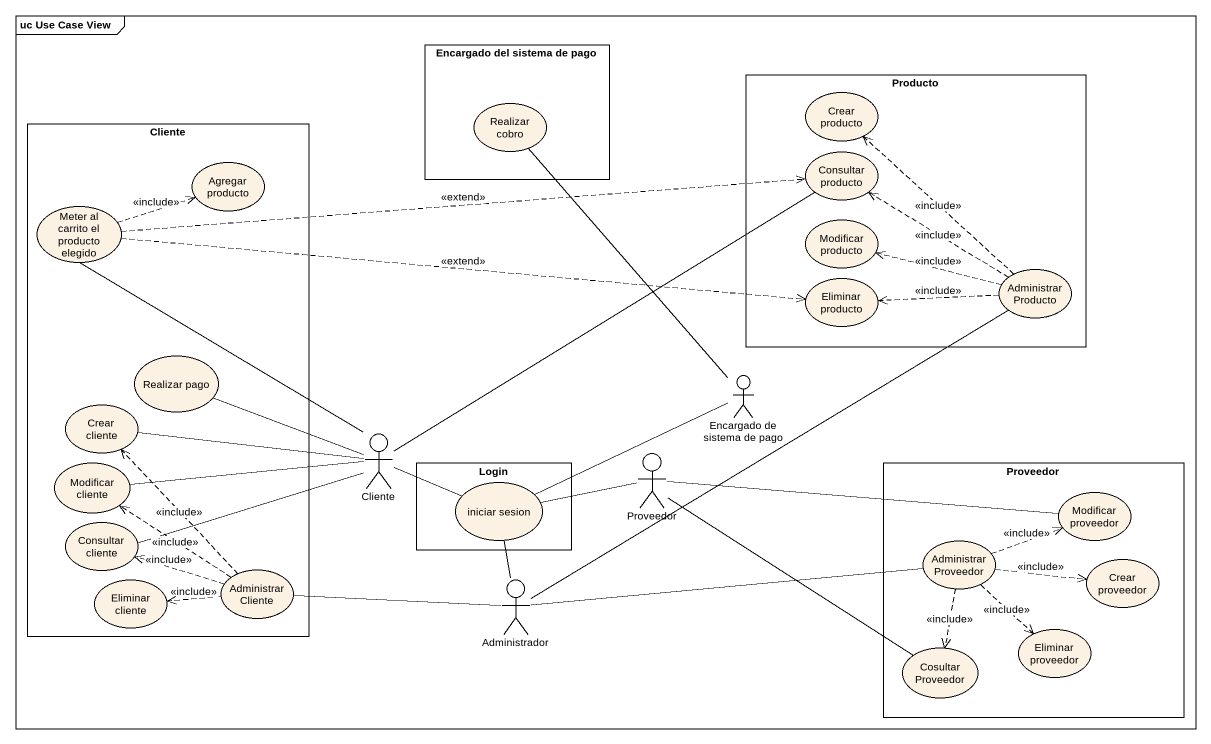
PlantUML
@startuml
mainframe uc Use Case View
rectangle "Encargado del sistema de pago" as Encargado_del_sistema_de {
  usecase "Realizar cobro" as Realizar_cobro
}
rectangle Producto {
  usecase "Crear producto" as Crear_producto
  usecase "Consultar producto" as Consultar_producto
  usecase "Modificar producto" as Modificar_producto
  usecase "Eliminar producto" as Eliminar_producto
  usecase "Administrar Producto" as Administrar_Producto
}
rectangle Cliente {
  usecase "Agregar producto" as Agregar_producto
  usecase "Meter al carrito el producto elegido" as Meter_al_carrito_el
  usecase "Realizar pago" as Realizar_pago
  usecase "Crear cliente" as Crear_cliente
  usecase "Modificar cliente" as Modificar_cliente
  usecase "Consultar cliente" as Consultar_cliente
  usecase "Eliminar cliente" as Eliminar_cliente
  usecase "Administrar Cliente" as Administrar_Cliente
}
actor "Encargado de sistema de pago" as Encargado_de_sistema_de_pago
actor "Cliente" as Cliente_2
actor Proveedor
rectangle Login {
  usecase "iniciar sesion" as iniciar_sesion
}
rectangle "Proveedor" as Proveedor_2 {
  usecase "Modificar proveedor" as Modificar_proveedor
  usecase "Administrar Proveedor" as Administrar_Proveedor
  usecase "Crear proveedor" as Crear_proveedor
  usecase "Eliminar proveedor" as Eliminar_proveedor
  usecase "Cosultar Proveedor" as Cosultar_Proveedor
}
actor Administrador
Meter_al_carrito_el .right.> Consultar_producto : <<extend>>
Meter_al_carrito_el .right.> Agregar_producto : <<include>>
Meter_al_carrito_el .right.> Eliminar_producto : <<extend>>
Administrar_Producto .up.> Crear_producto : <<include>>
Administrar_Producto .up.> Consultar_producto : <<include>>
Administrar_Producto .left.> Modificar_producto : <<include>>
Administrar_Producto .left.> Eliminar_producto : <<include>>
Encargado_de_sistema_de_pago -up- Realizar_cobro
Encargado_de_sistema_de_pago -left- iniciar_sesion
Cliente_2 -up- Consultar_producto
Cliente_2 -up- Meter_al_carrito_el
Cliente_2 -left- Realizar_pago
Cliente_2 -left- Crear_cliente
Cliente_2 -left- Modificar_cliente
Cliente_2 -right- iniciar_sesion
Cliente_2 -left- Consultar_cliente
Proveedor -left- iniciar_sesion
Proveedor -right- Modificar_proveedor
Proveedor -- Cosultar_Proveedor
Administrar_Proveedor .right.> Modificar_proveedor : <<include>>
Administrar_Proveedor .right.> Crear_proveedor : <<include>>
Administrar_Proveedor ..> Eliminar_proveedor : <<include>>
Administrar_Proveedor ..> Cosultar_Proveedor : <<include>>
Administrar_Cliente .up.> Crear_cliente : <<include>>
Administrar_Cliente .up.> Modificar_cliente : <<include>>
Administrar_Cliente .left.> Consultar_cliente : <<include>>
Administrar_Cliente .left.> Eliminar_cliente : <<include>>
Administrador -up- Administrar_Producto
Administrador -up- iniciar_sesion
Administrador -right- Administrar_Proveedor
Administrador -left- Administrar_Cliente
@enduml
